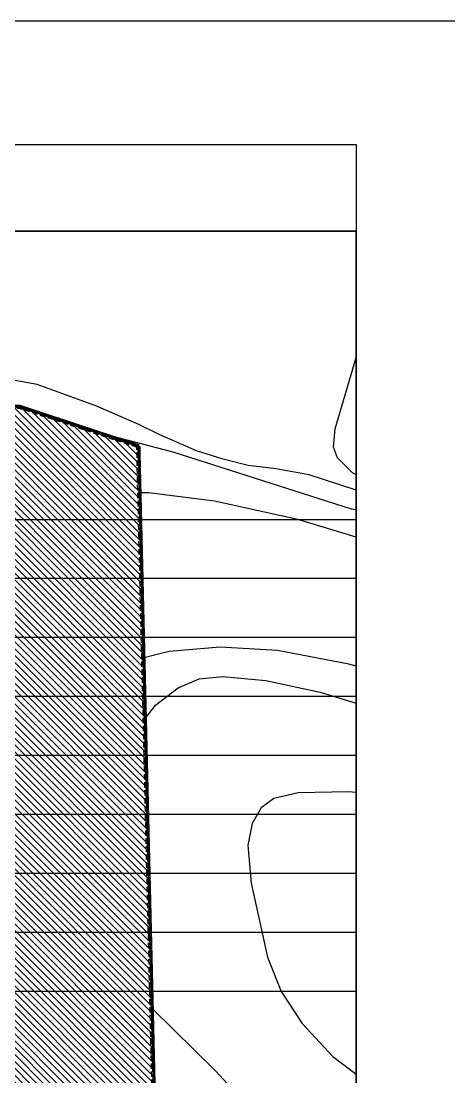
# Model space of a CAD drawing. Extents: x 152195838 to 160350639, y 364657247 to 370318102.
# Drawn here: x 157706134 to 157785969, y 364967028 to 365163969 of the extents above; entities that cross this region are included whole.
import ezdxf
from ezdxf.xclip import XClip

# ---------------------------------------------------------------- set-up
doc = ezdxf.new("R2010")
doc.units = 0
doc.header["$MEASUREMENT"] = 0
for name, pattern in [('AAA004', [3, 2, -1]), ('DIVIDEX2', [2.5, 1, -0.5, 0, -0.5, 0, -0.5]), ('PHANTOM2', [1.25, 0.625, -0.125, 0.125, -0.125, 0.125, -0.125]), ('사무실2종$0$ACAD_ISO04W100', [30, 24, -3, 0, -3])]:
    doc.linetypes.add(name, pattern=pattern)
doc.layers.get('0').update_dxf_attribs({"linetype": 'CONTINUOUS'})
for name, color, linetype in [('0 구역계(부지)', 5, 'PHANTOM2'), ('4A.TEC SITE', 1, 'DIVIDEX2'), ('4A.TEC 주차 확장형', 8, 'CONTINUOUS'), ('A0013116', 1, 'CONTINUOUS'), ('E0022112', 5, 'CONTINUOUS'), ('F0017111', 30, 'CONTINUOUS'), ('F0017114', 7, 'CONTINUOUS'), ('F0027217', 7, 'CONTINUOUS'), ('main-sec$0$㈜SE&C 해치 1', 250, 'CONTINUOUS')]:
    doc.layers.add(name, color=color, linetype=linetype)
doc.layers.add('DEFPOINT', color=135, linetype='CONTINUOUS', plot=False)

# ---------------------------------------------------------------- blocks, each defined once
blk = doc.blocks.new('zw$C900')
at = {"layer": '0 구역계(부지)', "linetype": 'AAA004', "ltscale": 500, "flags": 128}
blk.add_lwpolyline([(-78576, -83230), (-84358, -81321), (-100487, -75984), (-109941, -75633), (-142159, -85468), (-161435, -88757), (-252852, -90934), (-260151, -93736), (-271129, -102323), (-291575, -111577), (-291456, -113105), (-292591, -125163), (-292605, -129353), (-292051, -132630), (-291060, -134530), (-289085, -141318), (-289168, -144287), (-285317, -146399), (-285092, -151580), (-282702, -162240), (-272700, -185724), (-265309, -192985), (-216758, -218936), (-205440, -225775), (-188949, -237591), (-187640, -238240), (-161500, -240648), (-136284, -235184), (-121462, -234588), (-113066, -233536), (-95241, -239556), (-74880, -238437)], close=True, dxfattribs=at)
at = {"layer": '4A.TEC SITE', "color": 10, "linetype": '사무실2종$0$ACAD_ISO04W100', "ltscale": 300, "const_width": 600}
for points in [[(-78183, -82939), (-84232, -80941), (-100415, -75586), (-109993, -75231), (-142252, -85078), (-161474, -88358), (-252931, -90536), (-260350, -93384)], [(-265548, -193310), (-216956, -219284), (-205660, -226110), (-189156, -237935), (-187750, -238631), (-161475, -241052), (-136234, -235582), (-121429, -234987), (-113107, -233944), (-95296, -239959), (-74470, -238816), (-74470, -238816), (-78183, -82939), (-78183, -82939)]]:
    blk.add_lwpolyline(points, dxfattribs=at)
blk = doc.blocks.new('dwgE1B8')
at = {"layer": 'A0013116', "flags": 128}
blk.add_lwpolyline([(1127923, 1139502), (1116275, 1146754), (1114070, 1148787), (1107612, 1155408), (1100362, 1162546), (1094098, 1168509), (1088244, 1172804), (1079243, 1179117), (1072629, 1184710), (1068592, 1187951), (1065939, 1189871)], dxfattribs=at)
at = {"layer": 'E0022112', "flags": 128}
blk.add_lwpolyline([(1136116, 1087723), (1131670, 1090507), (1124273, 1094425), (1118379, 1097193), (1111680, 1099921), (1099643, 1103875), (1093484, 1104992), (1088267, 1105628), (1083616, 1106779), (1078641, 1108350), (1071663, 1111417), (1067898, 1113283), (1059860, 1116714), (1048868, 1120694), (1041991, 1121978), (1035285, 1122124), (1026428, 1120212), (1013286, 1115195), (1001256, 1110482), (991834, 1108482), (983448, 1108646), (980074, 1109288), (976491, 1110556), (976210, 1110589)], dxfattribs=at)
at = {"layer": 'F0017111', "flags": 128}
blk.add_lwpolyline([(1060780, 1111628), (1061112, 1111581), (1074245, 1108157), (1107494, 1097546), (1113076, 1096570), (1115430, 1096673), (1116633, 1097034), (1117069, 1097715), (1117005, 1098571), (1116247, 1099399), (1107738, 1104255), (1104927, 1107046), (1104229, 1109004), (1104529, 1112436), (1113469, 1143129), (1115335, 1146273), (1115344, 1146452), (1115236, 1146593), (1113956, 1147186), (1113774, 1147333), (1113637, 1147523), (1113117, 1148843), (1107289, 1155729), (1107164, 1156395), (1107345, 1156936), (1108917, 1158686), (1109020, 1159161), (1108806, 1159902), (1103228, 1167143), (1101193, 1170583), (1100203, 1173761), (1100764, 1175377), (1101717, 1177956), (1102092, 1178959), (1102629, 1179537), (1111831, 1184852), (1111977, 1185128), (1111992, 1185368), (1110518, 1190851)], dxfattribs=at)
blk = doc.blocks.new('zw$CACE')
at = {"layer": 'F0017111', "flags": 128}
for points in [[(71337, 150951), (57014, 159016), (44849, 164256), (30771, 168492), (15268, 171915), (2913, 173448), (1337, 173443)], [(2338, 131396), (4207, 133860), (8476, 137057), (12385, 138746), (16796, 139211), (24795, 138474), (34958, 136246), (77137, 123365)], [(66199, 25022), (58234, 27304), (51538, 30725), (43603, 36573), (33434, 46127), (15469, 65587), (3628, 77251)]]:
    blk.add_lwpolyline(points, dxfattribs=at)
at = {"layer": 'F0017114', "flags": 128}
for points in [[(73866, 132552), (40285, 141503), (26988, 144028), (16318, 144643), (6805, 143842), (2070, 142648)], [(73826, 115048), (40234, 117684), (30843, 117522), (26327, 116465), (23954, 114715), (22245, 111799), (21470, 107755), (22111, 100640), (25136, 86827), (27697, 80425), (31610, 74469), (37310, 68325), (45267, 62223), (60535, 53144)]]:
    blk.add_lwpolyline(points, dxfattribs=at)
blk = doc.blocks.new('A$C111325cc')
at = {"layer": 'DEFPOINT'}
for p, q in [((0, 174063), (324969, 174063)), ((0, 163063), (324969, 163063)), ((0, 152063), (324969, 152063)), ((0, 141063), (324969, 141063)), ((0, 130063), (324969, 130063)), ((0, 119063), (324969, 119063)), ((0, 108063), (324969, 108063)), ((0, 97063), (324969, 97063)), ((0, 86063), (324969, 86063))]:
    blk.add_line(p, q, dxfattribs=at)

msp = doc.modelspace()

# ---------------------------------------------------------------- hatches: boundary and pattern name
at = {"layer": 'main-sec$0$㈜SE&C 해치 1'}
h = msp.add_hatch(dxfattribs=at)
h.set_pattern_fill('ANSI31', color=251, scale=285.714286, angle=270, style=0)
h.set_pattern_definition([(315, (167934299.2, 373642717), (641.446866, 641.446866), [])])
h.paths.add_polyline_path([(157579347.0046, 365077827.9747), (157644820.1396, 365079334.8445), (157664042.5442, 365082614.214), (157696300.9706, 365092461.5735), (157705878.9325, 365092105.9642), (157722062.2091, 365086751.0783), (157728111.4764, 365084753.4938), (157731823.7159, 364928876.8543), (157710998.2248, 364927732.8969), (157693187.2422, 364933748.3889), (157684865.6224, 364932705.433), (157670060.5684, 364932110.3845), (157644818.6969, 364926640.3086), (157618543.7022, 364929061.0921), (157600633.8117, 364941582.8082), (157589338.5413, 364948408.6889), (157552797.2672, 364967940.5057), (157558910.4219, 364979377.3558), (157559004.7387, 364979553.8094), (157553965.823, 364982431.8958), (157579347.0046, 364982431.8958), (157670597.0046, 364982431.8958), (157670597.0046, 365071631.8958), (157579347.0046, 365071631.8958)])

# ---------------------------------------------------------------- linework, layer by layer
at = {"layer": 'DEFPOINT', "color": 5}
msp.add_lwpolyline([(157410639.3792, 364866968.7306), (157830639.3792, 364866968.7306), (157830639.3792, 365163968.7306), (157410639.3792, 365163968.7306)], close=True, dxfattribs=at)
at = {"layer": 'DEFPOINT'}
for points in [[(157443670.7345, 365140968.7306), (157768639.3792, 365140968.7306), (157768639.3792, 364896968.7306), (157443670.7345, 364896968.7306)], [(157459833.8928, 365124805.5723), (157768639.3792, 365124805.5723), (157768639.3792, 364896968.7306), (157459833.8928, 364896968.7306)]]:
    msp.add_lwpolyline(points, close=True, dxfattribs=at)

# ---------------------------------------------------------------- block references
ref = msp.add_blockref('zw$C900', (157806294.1963, 365167692.3902))
XClip(ref).set_block_clipping_path([(-346460.3034729064, -270723.6596111059), (-37654.8170730174, -42886.8178880215)])
at = {"layer": '4A.TEC 주차 확장형'}
ref = msp.add_blockref('zw$CACE', (157726983.9236, 364902517.9126), dxfattribs=at)
XClip(ref).set_block_clipping_path([(-267150.0308446884, -5549.1819974184), (41655.4555552006, 222287.659725666)])
at = {"layer": 'DEFPOINT'}
msp.add_blockref('A$C111325cc', (157443670.7413, 364896968.7328), dxfattribs=at)
at = {"layer": 'F0027217'}
ref = msp.add_blockref('dwgE1B8', (156660233.8627, 363975469.3043), dxfattribs=at)
XClip(ref).set_block_clipping_path([(799600.0300675035, 921499.4263452888), (1108405.5164673924, 1149336.2680683732)])

doc.saveas('drawing.dxf')
